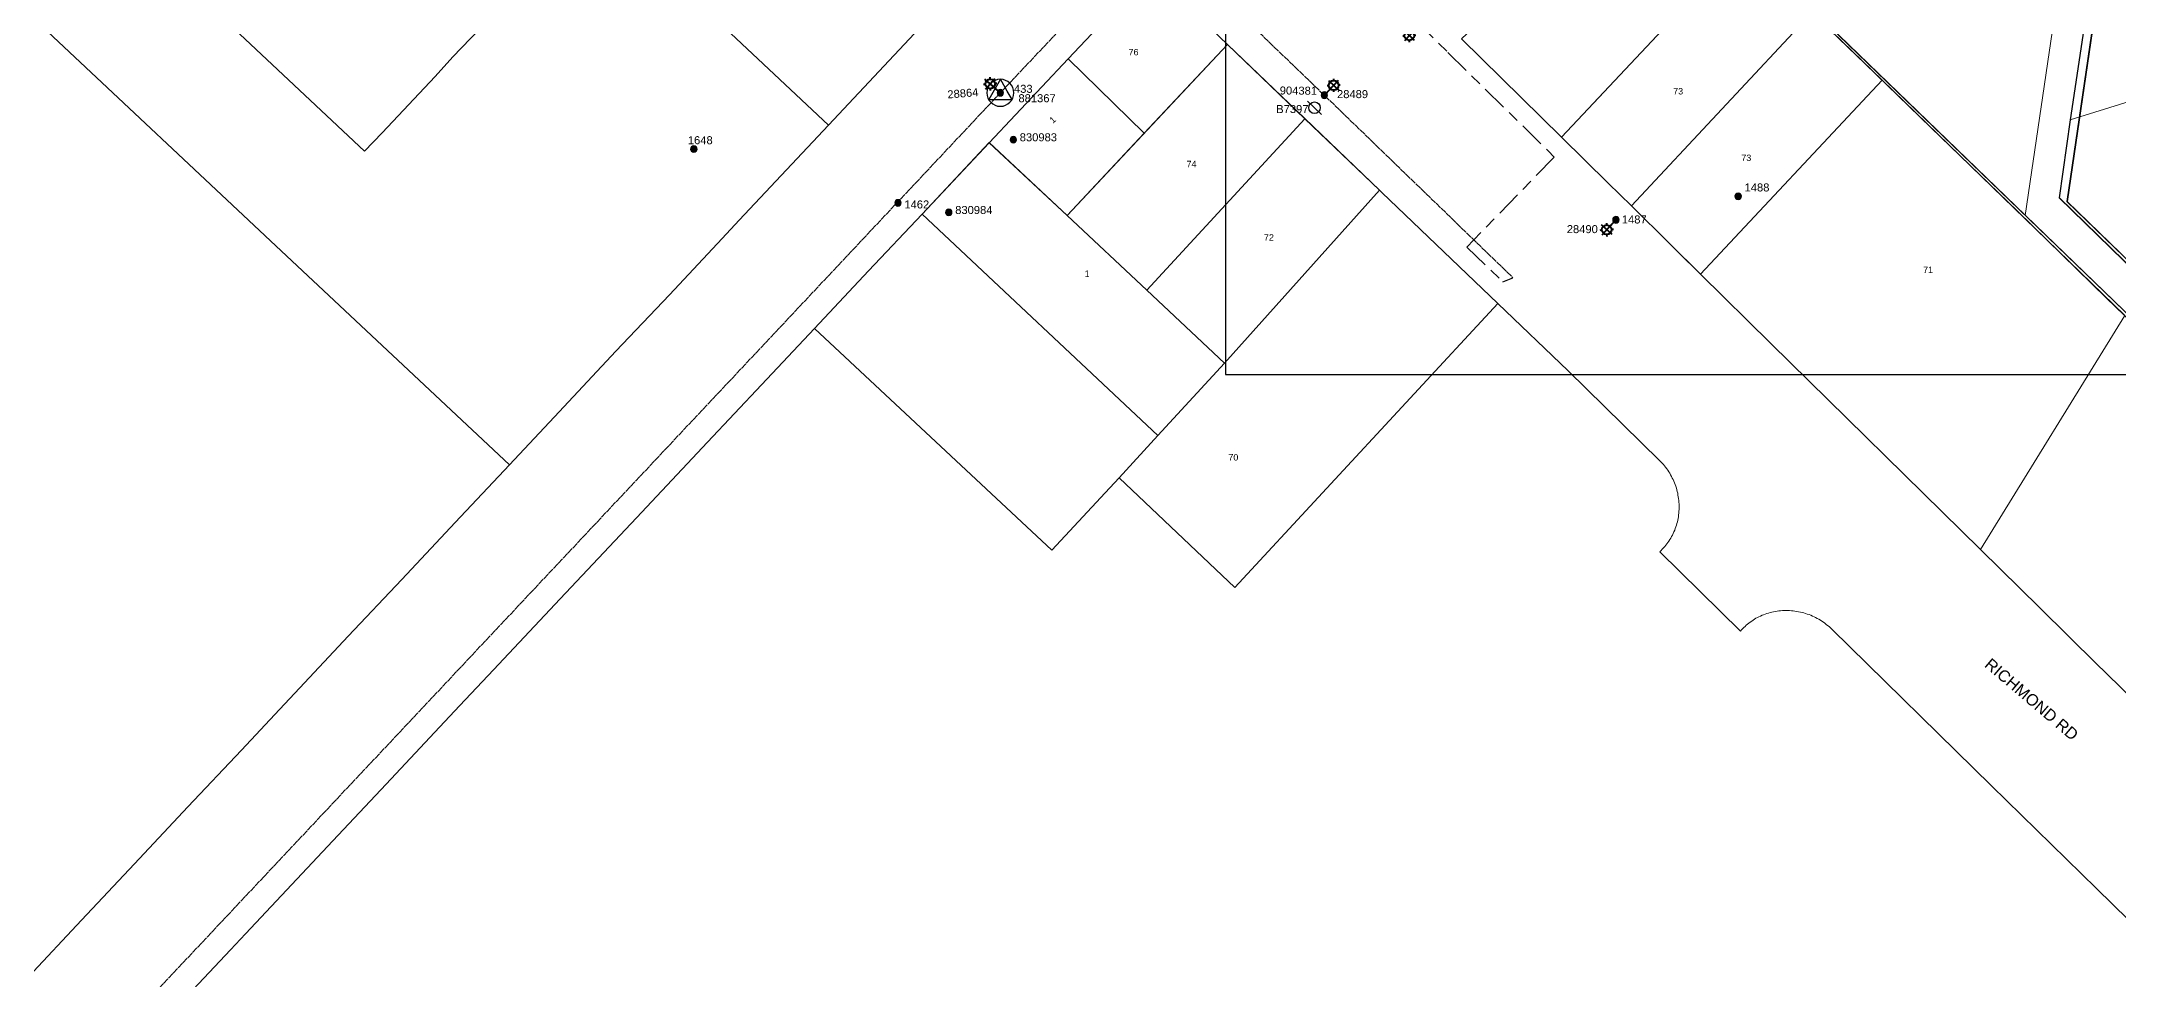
# Model space of a CAD drawing. Header units: metres. Extents: x 305195 to 309187, y 6261447 to 6263623.
# Drawn here: x 305412.5 to 305737, y 6261980.2 to 6262126.8 of the extents above; entities that cross this region are included whole.
import ezdxf
from ezdxf.enums import TextEntityAlignment as Align

# ---------------------------------------------------------------- set-up
doc = ezdxf.new("R2010")
doc.units = ezdxf.units.M
doc.linetypes.add('Cable Exist OH', pattern=[1, 1, 0])
doc.linetypes.add('Cable Exist UG', pattern=[8.2, 4, -1.2, 1.8, -1.2])
doc.layers.get('0').update_dxf_attribs({"color": 6})
for name, color, linetype, lineweight in [('Cadastre Buildings_SP_EXT', 9, 'Continuous', 5), ('Cadastre Land Parcels_SP_EXT', 9, 'Continuous', 5), ('Cadastre Roads_SP_EXT', 9, 'Continuous', 5)]:
    doc.layers.add(name, color=color, linetype=linetype, lineweight=lineweight)
for name, color, linetype in [('Equip_SP_HV_EXT', 7, 'Continuous'), ('Equip_SP_SL_EXT', 7, 'Continuous'), ('Mains_HV_EXT', 7, 'Continuous'), ('st_new', 9, 'Continuous'), ('Sub_SP_TR_HV_LV_EXT', 7, 'Continuous'), ('SupportsOH_SP_TR_HV_LV_SL_EXT', 7, 'Continuous')]:
    doc.layers.add(name, color=color, linetype=linetype)
doc.styles.add('HVSW_LABEL', font='arial.ttf')
doc.styles.add('iecARIAL', font='arial.ttf', dxfattribs={"height": 2})
doc.styles.add('POLE_LABEL', font='arial.ttf')
doc.styles.get("Standard").update_dxf_attribs({"font": 'arial.ttf'})

# ---------------------------------------------------------------- blocks, each defined once
blk = doc.blocks.new('SUB_POLE_EXT')
blk.add_line((2.16, 0.48), (2.16, 0.48, 0))
blk.add_lwpolyline([(-4.22, 0, 1), (4.22, 0, 1)], format="xyb", close=True)
blk.add_lwpolyline([(2.14, 0.52), (0, 4.22), (-3.66, -2.11), (3.66, -2.11)], close=True)
for tag, height, flags, p in [('STREET_CODE', 0.2, 9, (1.5, 0)), ('ASSET_NUM', 2.5, 8, (2, 2)), ('CONSTRUCTED_VOLTAGE', 0.2, 9, (1.5, -0.2)), ('OPERATING_VOLTAGE', 0.2, 9, (1.5, -0.6)), ('OPERATED_BY', 0.2, 9, (1.5, -0.8)), ('ORIENTATION', 0.2, 9, (1.5, -1.2)), ('OWNED_BY', 0.2, 9, (1.5, -1.4)), ('SECONDARY_VOLTAGE', 0.2, 9, (1.5, -1.6)), ('STATE', 0.2, 9, (1.5, -1.8)), ('SUBSTATION_TYPE', 0.2, 9, (1.5, -2)), ('STREETNAME', 0.2, 9, (1.5, -2.8)), ('SUBURB', 0.2, 9, (1.5, -3)), ('Z', 0.2, 1, (1.5, -3.4)), ('NO_PHASES', 0.2, 9, (1.5, -0.4)), ('MAINTAINED_BY', 0.2, 9, (1.5, -1)), ('USAGE', 0.2, 9, (1.5, -2.2)), ('LEGEND', 0.2, 9, (1.5, -2.4)), ('LOCATION', 0.2, 9, (1.5, -2.6)), ('NOTES', 0.2, 9, (1.5, -3.2))]:
    blk.add_attdef(tag, text='', height=height, dxfattribs=dict(flags=flags)).set_placement(p, align=Align.MIDDLE_LEFT)
blk = doc.blocks.new('SL_LANTERN_EXT')
at = {"lineweight": 40}
for p, q in [((-2.25, 4.22), (2.25, 4.22)), ((-1.46, 5.68), (-1.06, 5.28)), ((-1.46, 2.76), (-1.06, 3.16)), ((0, 1.97), (0, 6.47)), ((0, 0), (0, 2.72)), ((1.46, 5.68), (1.06, 5.28)), ((1.46, 2.76), (1.06, 3.16))]:
    blk.add_line(p, q, dxfattribs=at)
blk.add_circle((0, 4.22), 1.5, dxfattribs=at)
at = {"style": 'iecARIAL', "flags": 8}
blk.add_attdef('ASSET_NUM', (1.5, 1.5), '', height=2.5, dxfattribs=at)
for tag, p, height, flags in [('OPERATING_VOLTAGE', (0.98, -1.65), 0.2, 9), ('ORIENTATION', (0.98, -1.85), 0.2, 9), ('OWNED_BY', (0.98, -2.05), 0.2, 9), ('STATE', (0.98, -2.25), 0.2, 9), ('CONSTRUCTED_VOLTAGE', (0.98, -0.65), 0.2, 9), ('CONTROL_TYPE', (0.98, -0.85), 0.2, 9), ('LANTERN_PURPOSE', (0.98, -1.05), 0.2, 9), ('LANTERN_TYPE', (0.98, -1.25), 0.2, 9), ('NO_PHASES', (0.98, -1.45), 0.2, 9), ('USAGE', (0.98, -2.45), 0.2, 9), ('CEXIST', (0.98, -2.65), 0.2, 9), ('CNEW', (0.98, -2.85), 0.2, 9), ('CNUMBER', (0.98, -3.05), 0.2, 9), ('CREMOVE', (0.98, -3.25), 0.2, 9), ('CREPLACE', (0.98, -3.45), 0.2, 9), ('LKINGHEIGHT', (0.98, -3.65), 0.2, 9), ('LBRACKET', (0.98, -3.85), 0.2, 9), ('LBRACKETVOCAB', (0.98, -4.05), 0.2, 9), ('LCATEGORY', (0.98, -4.25), 0.2, 9), ('LCHARGE1', (0.98, -4.45), 0.2, 9), ('LCHARGE1PERCENT', (0.98, -4.65), 0.2, 9), ('LCHARGE2', (0.98, -4.85), 0.2, 9), ('LCHARGE2PERCENT', (0.98, -5.05), 0.2, 9), ('LCHARGE3', (0.98, -5.25), 0.2, 9), ('LCHARGE3PERCENT', (0.98, -5.45), 0.2, 9), ('LEXIST', (0.98, -5.65), 0.2, 9), ('LLAMP', (0.98, -5.85), 0.2, 9), ('LLAMPVOCAB', (0.98, -6.05), 0.2, 9), ('LMAST', (0.98, -6.25), 0.2, 9), ('LMASTVOCAB', (0.98, -6.45), 0.2, 9), ('LNEW', (0.98, -6.65), 0.2, 9), ('LNUMBER', (2.18, -3.25), 2.5, 8), ('STREETNAME', (0.98, -9.25), 0.2, 9), ('SUBURB', (0.98, -9.45), 0.2, 1), ('LANTNUMBER', (0.98, -6.85), 0.2, 9), ('LOUTREACH', (0.98, -7.25), 0.2, 9), ('LOUTREACHVOCAB', (0.98, -7.45), 0.2, 9), ('LRATECODE', (0.98, -7.65), 0.2, 9), ('LREMOVE', (0.98, -7.85), 0.2, 9), ('LREPLACE', (0.98, -8.05), 0.2, 9), ('LTYPE', (0.98, -8.25), 0.2, 9), ('LTYPEVOCAB', (0.98, -8.45), 0.2, 9), ('LEGEND', (0.98, -8.65), 0.2, 9), ('LOCATION', (0.98, -8.85), 0.2, 9), ('NOTES', (0.98, -9.05), 0.2, 9)]:
    blk.add_attdef(tag, p, '', height=height, dxfattribs=dict(flags=flags))
blk = doc.blocks.new('POLE_EXT')
blk.add_hatch(color=256).paths.add_polyline_path([(-1, 0, 1), (1, 0, 1)])
blk.add_lwpolyline([(-1, 0, 1), (1, 0, 1)], format="xyb", close=True)
for tag, height, flags, p in [('pNumber', 2.5, 8, (-17.84, 2.07)), ('OWNED_BY', 0.2, 9, (1.35, -0.4)), ('SPECIAL_USE', 0.2, 9, (1.35, -0.8)), ('STATE', 0.2, 9, (1.35, -1)), ('cLV', 0.2, 9, (1.35, -1.4)), ('hDepth', 0.2, 9, (1.35, -1.6)), ('hDia', 0.2, 9, (1.35, -1.8)), ('cHV', 0.2, 9, (1.35, -2)), ('cLinedev', 0.2, 9, (1.35, -3.4)), ('pExisting', 0.2, 9, (1.35, -3.8)), ('pFooting', 0.2, 9, (1.35, -4.4)), ('pNew', 0.2, 9, (1.35, -4.6)), ('pRelocate', 0.2, 9, (1.35, -5)), ('pRemove', 0.2, 9, (1.35, -5.2)), ('pReplace', 0.2, 9, (1.35, -5.4)), ('pStay', 0.2, 9, (1.35, -5.6)), ('pType', 0.2, 9, (1.35, -5.8)), ('cspan', 0.2, 9, (1.35, -6)), ('STREETNAME', 0.2, 9, (1.35, -6.2)), ('SUBURB', 0.2, 9, (1.35, -6.4)), ('PARENT', 0.2, 9, (1.35, -0.6)), ('USAGE', 0.2, 9, (1.35, -1.2)), ('LBRACKET', 0.2, 9, (1.35, -2.2)), ('LExisting', 0.2, 9, (1.35, -2.4)), ('LANTNUMBER', 0.2, 9, (1.35, -2.6)), ('LOther', 0.2, 9, (1.35, -2.8)), ('LRemove', 0.2, 9, (1.35, -3)), ('LEGEND', 0.2, 9, (1.35, -3.2)), ('LOCATION', 0.2, 9, (1.35, -3.6)), ('PFNUMBER', 0.2, 9, (1.35, -4)), ('NEWPFNUMBER', 0.2, 9, (1.35, -4.2)), ('OPERATED_BY', 0.2, 9, (1.36, -7.01)), ('NOTES', 0.2, 9, (1.35, -6.6)), ('MAINTAINED_BY', 0.2, 9, (1.36, -6.81))]:
    blk.add_attdef(tag, text='', height=height, dxfattribs=dict(flags=flags)).set_placement(p, align=Align.MIDDLE_LEFT)
at = {"style": 'POLE_LABEL'}
for tag, height, flags, p in [('STRUCTURE_PLANT_NUMBER', 0.2, 9, (1.35, 0.03)), ('ASSET_NUM', 2.5, 8, (2, 2)), ('STREET_CODE', 0.2, 9, (1.35, -0.2))]:
    blk.add_attdef(tag, text='', height=height, dxfattribs=dict(at, flags=flags)).set_placement(p, align=Align.MIDDLE_LEFT)
at = {"flags": 1}
blk.add_attdef('Z', (1.35, -7.33), '', height=0.2, dxfattribs=at)
blk = doc.blocks.new('HV_ABS_CLOSED_EXT')
blk.add_line((-3, 6.87), (3, 6.87))
blk.add_circle((0, 6.87), 1.8)
at = {"flags": 1}
blk.add_attdef('Z', (0, 0), '', height=0.2, dxfattribs=at)
at = {"style": 'HVSW_LABEL'}
for tag, height, flags, p in [('ASSET_NUM', 3.5, 8, (2, 2)), ('STREET_CODE', 0.2, 9, (0, -0.2))]:
    blk.add_attdef(tag, text='', height=height, dxfattribs=dict(at, flags=flags)).set_placement(p, align=Align.MIDDLE_LEFT)
at = {"flags": 9}
for tag, p in [('ACTUAL_STATUS', (0, -0.4)), ('CONSTRUCTED_VOLTAGE', (0, -0.6)), ('OPERATING_VOLTAGE', (0, -1)), ('ORIENTATION', (0, -1.2)), ('OWNED_BY', (0, -1.4)), ('STATE', (0, -1.6)), ('SWITCH_TYPE', (0, -1.8)), ('STREETNAME', (0, -2.6)), ('SUBURB', (0, -2.8)), ('NO_PHASES', (0, -0.8)), ('USAGE', (0, -2)), ('LEGEND', (0, -2.2)), ('LOCATION', (0, -2.4)), ('NOTES', (0, -3))]:
    blk.add_attdef(tag, text='', height=0.2, dxfattribs=at).set_placement(p, align=Align.MIDDLE_LEFT)
blk = doc.blocks.new('ST4_NEW')
at = {"layer": 'st_new', "color": 251, "lineweight": 0}
for p, q in [((366.39, -354.28), (235.83, -228.03)), ((312.49, -253.72), (306.26, -296.14)), ((312.74, -293.95), (317.11, -264.2)), ((369.68, -349.01), (312.74, -293.95))]:
    blk.add_line(p, q, dxfattribs=at)
blk = doc.blocks.new('STAGE13_NEW')
at = {"layer": 'st_new', "color": 7}
for p, q in [((-21.99, 129.38), (4.98, 125.42)), ((3.52, 115.48), (4.98, 125.42)), ((4.98, 125.42), (10.63, 124.59)), ((12.12, 124.37), (6.57, 86.59)), ((10.63, 124.59), (12.12, 124.37)), ((-2.61, 118.41), (-24.75, 121.67)), ((-2.9, 116.43), (-2.61, 118.41)), ((-27.7, 114.02), (-7.17, 111)), ((3.52, 115.48), (-2.9, 116.43)), ((-2.9, 116.43), (2.52, 115.63)), ((2.52, 115.63), (1.5, 108.71)), ((2.52, 115.63), (3.52, 115.48)), ((-7.17, 111), (-7.32, 110)), ((1.5, 108.71), (-7.32, 110)), ((-7.32, 110), (-0.9, 109.06)), ((-1.91, 102.14), (-0.9, 109.06)), ((-0.9, 109.06), (1.5, 108.71)), ((-1.91, 102.14), (-30.83, 106.39)), ((-30.83, 106.39), (-2.9, 102.29)), ((-33.25, 100.79), (-27.39, 97.8)), ((-4.07, 94.37), (-2.9, 102.29)), ((-2.9, 102.29), (-1.91, 102.14)), ((-27.39, 97.8), (-4.07, 94.37)), ((-31.01, 92.24), (-35.99, 94.78)), ((-37.16, 92.29), (-32.26, 89.79)), ((-32.26, 89.79), (-31.01, 92.24)), ((-31.01, 92.24), (-20.11, 86.67)), ((-12.63, 89.41), (-18.39, 50.21)), ((-14.06, 79.7), (-12.63, 89.41)), ((6.57, 86.59), (-12.63, 89.41)), ((-21.44, 77.57), (-20.11, 86.67)), ((6.57, 86.59), (-3.35, 19.13)), ((6.57, 86.59), (5.14, 76.88)), ((-27.67, 75.94), (-41.68, 83.1)), ((-15.48, 69.99), (-14.06, 79.7)), ((-14.06, 79.7), (5.14, 76.88)), ((-27.67, 75.94), (-27.62, 76.04)), ((-25.5, 74.96), (-27.62, 76.04)), ((-25.55, 74.86), (-25.5, 74.96)), ((-23.39, 73.75), (-25.55, 74.86)), ((-25.55, 74.86), (-22.12, 73.1)), ((-23.39, 73.75), (-21.44, 77.57)), ((5.14, 76.88), (3.71, 67.17)), ((-26.33, 61.45), (-47.44, 72.23)), ((-24.48, 68.47), (-22.12, 73.1)), ((-22.12, 73.1), (-23.39, 73.75)), ((-24.48, 68.47), (-23.1, 67.77)), ((-16.91, 60.28), (-15.48, 69.99)), ((-15.48, 69.99), (3.71, 67.17)), ((-33.22, 54.46), (-51.39, 65.28)), ((-27.08, 59.97), (-23.1, 67.77)), ((-23.1, 67.77), (-26.33, 61.45)), ((3.71, 67.17), (-0.57, 38.04)), ((-26.33, 61.45), (-27.08, 59.97)), ((-23.62, 57.91), (-27.08, 59.97)), ((-18.34, 50.57), (-16.91, 60.28)), ((2.28, 57.46), (-16.91, 60.28)), ((-31.01, 43.84), (-55.48, 58.4)), ((-55.48, 58.4), (-30.5, 43.53)), ((-23.62, 57.91), (-27.32, 51.68)), ((-33.22, 54.46), (-32.95, 54.91)), ((-27.81, 51.84), (-32.95, 54.91)), ((-27.75, 51.94), (-27.81, 51.84)), ((-27.32, 51.68), (-27.75, 51.94)), ((-27.75, 51.94), (-26.6, 51.25)), ((-61.04, 49.59), (-38.81, 34.67)), ((-31.01, 43.84), (-26.6, 51.25)), ((-18.39, 50.21), (-29.85, 27.9)), ((-26.6, 51.25), (-27.32, 51.68)), ((-22.95, 41.33), (-18.39, 50.21)), ((-18.39, 50.21), (-18.34, 50.57)), ((-18.34, 50.57), (0.86, 47.75)), ((-42.32, 27.99), (-65.2, 43.35)), ((-35.3, 35.46), (-30.5, 43.53)), ((-30.5, 43.53), (-31.01, 43.84)), ((-27.05, 33.34), (-22.95, 41.33)), ((-0.57, 38.04), (-22.95, 41.33)), ((-0.57, 38.04), (-1.81, 29.63)), ((-38.81, 34.67), (-35.3, 35.46)), ((-29.85, 27.9), (-27.05, 33.34)), ((-27.05, 33.34), (-1.81, 29.63)), ((-80.85, 21.67), (-73.1, 32.19)), ((-1.81, 29.63), (-3.35, 19.13)), ((-42.32, 27.99), (-41.7, 24.45)), ((-29.85, 27.9), (-23.47, 22.08)), ((-46.12, 18.44), (-41.7, 24.45)), ((-99.26, -3.32), (-80.85, 21.67)), ((-80.85, 21.67), (-7.27, -49.48)), ((-57.5, -0.92), (-80.85, 21.67)), ((-23.47, 22.08), (-3.35, 19.13)), ((-49.71, 12.54), (-45.64, 18.08)), ((-46.12, 18.44), (-45.64, 18.08)), ((-36.95, 17.74), (-38.28, 8.67)), ((-36.22, 18.74), (-36.95, 17.74)), ((-32.46, 18.51), (-35.65, 18.98)), ((-32.46, 18.51), (-29.91, 16.18)), ((-1.44, -9.78), (-32.46, 18.51)), ((-3.35, 19.13), (-3.81, 15.97)), ((-29.91, 16.18), (-35.54, -22.15)), ((-29.91, 16.18), (-24.12, 10.9)), ((-3.81, 15.97), (0, 0)), ((-57.5, -0.92), (-48.34, 11.53)), ((-49.71, 12.54), (-48.34, 11.53)), ((-29.79, -27.71), (-24.12, 10.9)), ((-24.12, 10.9), (-19.38, 6.58)), ((-50.39, -7.8), (-38.28, 8.67)), ((-25.09, -32.26), (-19.38, 6.58)), ((-19.38, 6.58), (-14.64, 2.26)), ((-20.38, -36.8), (-14.64, 2.26)), ((-14.64, 2.26), (-8.85, -3.02)), ((0, 0), (-1.44, -9.78)), ((-50.39, -7.8), (-57.5, -0.92)), ((-14.63, -42.37), (-8.85, -3.02)), ((-8.85, -3.02), (-1.44, -9.78)), ((-104.48, -10.1), (-103.78, -9.22)), ((-35.54, -22.15), (-50.39, -7.8)), ((-1.44, -9.78), (-7.41, -50.4)), ((-1.44, -9.78), (-7.27, -49.48)), ((-29.79, -27.71), (-35.54, -22.15)), ((-25.09, -32.26), (-29.79, -27.71)), ((-91.17, -30.71), (-92.75, -35.27)), ((39.43, -157.01), (-91.17, -30.71)), ((-20.38, -36.8), (-25.09, -32.26)), ((-92.75, -35.27), (-101.44, -37.62)), ((-101.44, -37.62), (-111.51, -50.12)), ((-14.63, -42.37), (-20.38, -36.8)), ((-7.27, -49.48), (-14.63, -42.37)), ((-124.05, -49.84), (-127.86, -53.72)), ((-125.95, -55.69), (-122.09, -51.77)), ((-122.09, -51.77), (-124.05, -49.84)), ((-111.51, -50.12), (-122.42, -59.16)), ((-7.27, -49.48), (-14.21, -96.66)), ((-125.95, -55.69), (-126.99, -54.67)), ((-122.42, -59.16), (-126.99, -54.67)), ((-14.21, -96.66), (42.75, -151.74)), ((44.27, -152.01), (39.43, -157.01)), ((42.75, -151.74), (44.27, -152.01))]:
    blk.add_line(p, q, dxfattribs=at)
for centre, radius, start, end in [((-367.36, 248.99), 365.5, 323.6191, 340.9099), ((-35.73, 18.38), 0.6, 81.6387, 143.6797), ((-263.1, 117.39), 203.5, 321.5256, 323.6191), ((-426.64, 245.92), 411.5, 316.6673, 321.5257), ((-117.86, -45.4), 13.01, 136.6673, 225.4532)]:
    blk.add_arc(centre, radius, start, end, dxfattribs=at)
blk = doc.blocks.new('PLAN_NEW')
at = {"layer": 'st_new', "lineweight": 0}
blk.add_blockref('ST4_NEW', (-232.08, -1017.59), dxfattribs=at)
at = {"layer": 'st_new', "linetype": 'Continuous'}
blk.add_blockref('STAGE13_NEW', (94.91, -1214.91), dxfattribs=at)

msp = doc.modelspace()

# ---------------------------------------------------------------- linework, layer by layer
at = {"layer": 'Cadastre Buildings_SP_EXT', "linetype": 'Continuous'}
for points in [[(305465.72, 6262112.5), (305473.99, 6262121.31), (305476.75, 6262124.35), (305482.33, 6262130.15), (305490.71, 6262139.1), (305454.23, 6262173.45), (305440.34, 6262158.67), (305426.49, 6262143.91), (305462.97, 6262109.65), (305465.72, 6262112.5)], [(305499, 6262147.92), (305490.71, 6262139.1), (305482.33, 6262130.15), (305476.75, 6262124.35), (305473.99, 6262121.31), (305465.72, 6262112.5), (305462.97, 6262109.64), (305426.49, 6262143.91), (305412.58, 6262129.11), (305449.12, 6262094.86), (305485.62, 6262060.66), (305493.37, 6262068.91), (305502.25, 6262078.39), (305510.59, 6262087.22), (305518.83, 6262096.01), (305521.52, 6262098.86), (305535.45, 6262113.68), (305517.62, 6262130.44), (305507.89, 6262139.57)]]:
    msp.add_lwpolyline(points, dxfattribs=at)
at = {"layer": 'Cadastre Land Parcels_SP_EXT', "linetype": 'Continuous'}
for points in [[(305741.86, 6262088.63), (305727.78, 6262102.36), (305729.53, 6262114.52), (305733.65, 6262142.35), (305736.38, 6262160.75), (305739, 6262178.71)], [(305741.86, 6262088.63), (305727.78, 6262102.37), (305729.53, 6262114.52), (305733.65, 6262142.35), (305736.38, 6262160.75), (305739, 6262178.71)], [(305650.2, 6262168.83), (305650.82, 6262168.24), (305653.71, 6262165.44), (305661.65, 6262157.78), (305675.51, 6262144.43), (305686.47, 6262133.87), (305697.43, 6262123.28), (305707.71, 6262113.31), (305721.24, 6262100.24), (305735.15, 6262086.68), (305743.5, 6262078.59)], [(305649.98, 6262111.82), (305678.14, 6262141.83), (305664.26, 6262155.27), (305634.33, 6262127.21), (305649.98, 6262111.82)], [(305532.22, 6262146.73), (305517.62, 6262130.44), (305535.45, 6262113.68), (305550.48, 6262129.67)], [(305660.9, 6262101.08), (305689.13, 6262131.3), (305678.18, 6262141.86), (305649.98, 6262111.82), (305657.26, 6262104.66), (305660.9, 6262101.08)], [(305763.82, 6262138), (305733.6, 6262142.36), (305729.47, 6262114.52), (305761.78, 6262124.57), (305763.76, 6262138)], [(305597.79, 6262126.31), (305588.97, 6262134.78), (305582.99, 6262134.81), (305572.9, 6262124.07), (305584.77, 6262112.43), (305597.79, 6262126.31)], [(305686.47, 6262133.87), (305697.43, 6262123.28), (305707.71, 6262113.31), (305721.24, 6262100.24), (305735.15, 6262086.68), (305743.5, 6262078.59)], [(305700.09, 6262120.71), (305689.13, 6262131.3), (305660.9, 6262101.08), (305666.9, 6262095.16), (305671.68, 6262090.45), (305700.09, 6262120.71)], [(305572.9, 6262124.07), (305560.57, 6262110.96), (305572.73, 6262099.58), (305584.77, 6262112.43)], [(305609.89, 6262114.71), (305597.79, 6262126.31), (305572.73, 6262099.58), (305585.17, 6262087.92), (305609.89, 6262114.71)], [(305729.47, 6262114.52), (305727.72, 6262102.37), (305741.8, 6262088.64), (305769.61, 6262116.98), (305761.78, 6262124.57)], [(305738, 6262083.95), (305724.08, 6262097.47), (305710.49, 6262110.62), (305700.09, 6262120.71), (305671.68, 6262090.45), (305682.69, 6262079.59), (305715.43, 6262047.42), (305738, 6262083.95)], [(305585.17, 6262087.92), (305597.35, 6262076.51), (305621.54, 6262103.54), (305609.89, 6262114.71)], [(305572.73, 6262099.58), (305560.57, 6262110.97), (305550.09, 6262099.81), (305586.92, 6262065.2), (305597.35, 6262076.51)], [(305586.92, 6262065.2), (305580.86, 6262058.63), (305598.93, 6262041.45), (305640.04, 6262085.82), (305621.91, 6262103.18), (305621.54, 6262103.54)], [(305578.69, 6262056.28), (305580.86, 6262058.63), (305586.92, 6262065.2), (305550.09, 6262099.81), (305541.71, 6262090.92), (305533.26, 6262081.93), (305570.37, 6262047.33), (305578.69, 6262056.28)]]:
    msp.add_lwpolyline(points, dxfattribs=at)
at = {"layer": 'Cadastre Roads_SP_EXT', "linetype": 'Continuous'}
for points in [[(305427.8, 6261969.77), (305442, 6261984.88), (305444.36, 6261987.38), (305457.99, 6262001.88), (305466.32, 6262010.75), (305474.69, 6262019.64), (305477.87, 6262023.02), (305483.12, 6262028.61), (305493.54, 6262039.7), (305505.45, 6262052.36), (305516.55, 6262064.17), (305525, 6262073.14), (305533.26, 6262081.93), (305541.71, 6262090.92), (305550.09, 6262099.81), (305560.57, 6262110.96), (305572.9, 6262124.07), (305582.99, 6262134.81)], [(305588.97, 6262134.78), (305597.79, 6262126.31), (305609.89, 6262114.72), (305621.54, 6262103.54), (305621.91, 6262103.18), (305640.04, 6262085.82), (305651.02, 6262075.3), (305665.31, 6262061.31), (305665.51, 6262061.11), (305665.7, 6262060.9), (305665.89, 6262060.69), (305666.07, 6262060.48), (305666.24, 6262060.25), (305666.41, 6262060.03), (305666.58, 6262059.8), (305666.73, 6262059.56), (305666.88, 6262059.32), (305667.03, 6262059.08), (305667.16, 6262058.83), (305667.29, 6262058.58), (305667.41, 6262058.33), (305667.53, 6262058.07), (305667.64, 6262057.81), (305667.74, 6262057.55), (305667.83, 6262057.28), (305667.92, 6262057.01), (305667.99, 6262056.74), (305668.07, 6262056.47), (305668.13, 6262056.19), (305668.18, 6262055.91), (305668.23, 6262055.64), (305668.27, 6262055.36), (305668.3, 6262055.08), (305668.33, 6262054.79), (305668.34, 6262054.51), (305668.35, 6262054.23), (305668.35, 6262053.95), (305668.35, 6262053.67), (305668.33, 6262053.38), (305668.31, 6262053.1), (305668.28, 6262052.82), (305668.24, 6262052.54), (305668.19, 6262052.26), (305668.14, 6262051.99), (305668.08, 6262051.72), (305668.01, 6262051.45), (305667.93, 6262051.19), (305667.85, 6262050.93), (305667.76, 6262050.67), (305667.66, 6262050.42), (305667.55, 6262050.16), (305667.44, 6262049.92), (305667.32, 6262049.67), (305667.19, 6262049.43), (305667.05, 6262049.19), (305666.91, 6262048.96), (305666.76, 6262048.73), (305666.61, 6262048.5), (305666.44, 6262048.28), (305666.27, 6262048.07), (305666.1, 6262047.86), (305665.91, 6262047.65), (305665.73, 6262047.45), (305665.53, 6262047.26), (305665.33, 6262047.07), (305677.93, 6262034.64), (305678.1, 6262034.84), (305678.28, 6262035.03), (305678.47, 6262035.22), (305678.66, 6262035.4), (305678.85, 6262035.58), (305679.05, 6262035.75), (305679.26, 6262035.92), (305679.47, 6262036.08), (305679.69, 6262036.23), (305679.91, 6262036.38), (305680.13, 6262036.52), (305680.36, 6262036.66), (305680.59, 6262036.78), (305680.83, 6262036.91), (305681.07, 6262037.02), (305681.31, 6262037.13), (305681.55, 6262037.23), (305681.8, 6262037.32), (305682.05, 6262037.4), (305682.3, 6262037.48), (305682.56, 6262037.55), (305682.82, 6262037.62), (305683.09, 6262037.68), (305683.37, 6262037.73), (305683.65, 6262037.77), (305683.93, 6262037.81), (305684.21, 6262037.84), (305684.49, 6262037.86), (305684.77, 6262037.87), (305685.05, 6262037.88), (305685.34, 6262037.87), (305685.62, 6262037.86), (305685.9, 6262037.84), (305686.18, 6262037.82), (305686.46, 6262037.78), (305686.74, 6262037.74), (305687.02, 6262037.69), (305687.3, 6262037.64), (305687.57, 6262037.57), (305687.84, 6262037.5), (305688.11, 6262037.42), (305688.38, 6262037.33), (305688.65, 6262037.24), (305688.91, 6262037.13), (305689.17, 6262037.02), (305689.43, 6262036.91), (305689.68, 6262036.78), (305689.93, 6262036.65), (305690.18, 6262036.51), (305690.42, 6262036.37), (305690.66, 6262036.22), (305690.89, 6262036.06), (305691.12, 6262035.89), (305691.35, 6262035.72), (305691.56, 6262035.55), (305691.78, 6262035.36), (305691.99, 6262035.18), (305692.19, 6262034.98), (305717.18, 6262010.51), (305733.59, 6261994.44), (305828.59, 6261901.42)], [(305550.48, 6262129.67), (305535.45, 6262113.68), (305521.52, 6262098.86), (305518.83, 6262096.01), (305510.59, 6262087.22), (305502.25, 6262078.39), (305493.37, 6262068.9), (305485.62, 6262060.66), (305477.14, 6262051.64), (305468.77, 6262042.75), (305460.42, 6262033.86), (305452.08, 6262024.98), (305449.69, 6262022.43), (305443.72, 6262016.07), (305435.38, 6262007.22), (305427.01, 6261998.31), (305418.74, 6261989.52), (305410.44, 6261980.66)], [(305715.43, 6262047.42), (305682.69, 6262079.59), (305671.68, 6262090.45), (305668.21, 6262093.87), (305666.91, 6262095.16), (305660.9, 6262101.08), (305657.26, 6262104.66), (305649.98, 6262111.82), (305634.33, 6262127.21)], [(305783.79, 6261980.21), (305766.54, 6261997.17), (305761.55, 6262002.08), (305752.07, 6262011.4), (305742.95, 6262020.37), (305734.93, 6262028.25), (305733.68, 6262029.47), (305724.7, 6262038.31), (305715.43, 6262047.42)]]:
    msp.add_lwpolyline(points, dxfattribs=at)
at = {"layer": 'Defpoints', "color": 2}
msp.add_lwpolyline([(305597.47, 6262074.76), (305773.29, 6262074.76), (305773.29, 6262335.14), (305597.47, 6262335.14)], close=True, dxfattribs=at)
at = {"layer": 'Mains_HV_EXT', "linetype": 'Cable Exist OH'}
for p, q in [((305562.31, 6262118.76), (305581.06, 6262138.6)), ((305591.58, 6262138.91), (305612.98, 6262118.32)), ((305447.28, 6261996.34), (305562.31, 6262118.76)), ((305612.98, 6262118.32), (305642.39, 6262089.87)), ((305383.35, 6261928.34), (305447.28, 6261996.34))]:
    msp.add_line(p, q, dxfattribs=at)
at = {"layer": 'Mains_HV_EXT', "linetype": 'Cable Exist UG'}
for p, q in [((305621.21, 6262135.9), (305632.22, 6262125.07)), ((305632.22, 6262125.07), (305647.88, 6262109.68)), ((305648.82, 6262108.69), (305635.17, 6262094.64)), ((305647.88, 6262109.68), (305648.82, 6262108.69)), ((305635.17, 6262094.64), (305640.81, 6262089.23)), ((305640.81, 6262089.23), (305642.39, 6262089.87))]:
    msp.add_line(p, q, dxfattribs=at)

# ---------------------------------------------------------------- block references
at = {"layer": 'Equip_SP_HV_EXT'}
ref = msp.add_blockref('HV_ABS_CLOSED_EXT', (305613.77, 6262118.9), dxfattribs=dict(at, xscale=0.5, yscale=0.5, zscale=0.5, rotation=136.1118288924876))
ref.add_attrib('ASSET_NUM', 'B7397', dxfattribs={"layer": '0', "height": 1.25, "style": 'HVSW_LABEL'}).set_placement((305610.45, 6262116.22), align=Align.MIDDLE_RIGHT)
at = {"layer": 'Equip_SP_SL_EXT'}
ref = msp.add_blockref('SL_LANTERN_EXT', (305627.65, 6262129.23), dxfattribs=dict(at, xscale=0.5, yscale=0.5, zscale=0.5, rotation=136.5896077150291))
ref.add_attrib('ASSET_NUM', '28949', dxfattribs={"layer": '0', "height": 1.25, "style": 'iecARIAL'}).set_placement((305620.91, 6262129.58), align=Align.MIDDLE_LEFT)
ref = msp.add_blockref('SL_LANTERN_EXT', (305562.31, 6262118.76), dxfattribs=dict(at, xscale=0.5, yscale=0.5, zscale=0.5, rotation=48.78051293172027))
ref.add_attrib('ASSET_NUM', '28864', dxfattribs={"layer": '0', "height": 1.25, "rotation": 4.5265, "style": 'iecARIAL'}).set_placement((305554.03, 6262118.49), align=Align.MIDDLE_LEFT)
ref = msp.add_blockref('SL_LANTERN_EXT', (305612.95, 6262118.38), dxfattribs=dict(at, xscale=0.5, yscale=0.5, zscale=0.5, rotation=317.0340840423117))
ref.add_attrib('ASSET_NUM', '28489', dxfattribs={"layer": '0', "height": 1.25, "style": 'iecARIAL'}).set_placement((305619.76, 6262117.55), align=Align.BOTTOM_RIGHT)
ref = msp.add_blockref('SL_LANTERN_EXT', (305658.48, 6262098.91), dxfattribs=dict(at, xscale=0.5, yscale=0.5, zscale=0.5, rotation=137.2362159627699))
ref.add_attrib('ASSET_NUM', '28490', dxfattribs={"layer": '0', "height": 1.25, "style": 'iecARIAL'}).set_placement((305650.8, 6262096.46), align=Align.BOTTOM_LEFT)
at = {"layer": 'st_new'}
msp.add_blockref('PLAN_NEW', (305648.26, 6263413.34), dxfattribs=at)
at = {"layer": 'Sub_SP_TR_HV_LV_EXT'}
ref = msp.add_blockref('SUB_POLE_EXT', (305562.31, 6262118.76), dxfattribs=dict(at, xscale=0.5, yscale=0.5, zscale=0.5))
ref.add_attrib('ASSET_NUM', '433', dxfattribs={"layer": '0', "height": 1.25}).set_placement((305564.43, 6262119.38), align=Align.MIDDLE_LEFT)
at = {"layer": 'SupportsOH_SP_TR_HV_LV_SL_EXT'}
ref = msp.add_blockref('POLE_EXT', (305562.31, 6262118.76), dxfattribs=dict(at, xscale=0.5, yscale=0.5, zscale=0.5))
ref.add_attrib('ASSET_NUM', '881367', dxfattribs={"layer": '0', "height": 1.25, "style": 'POLE_LABEL'}).set_placement((305565.13, 6262117.91), align=Align.MIDDLE_LEFT)
ref = msp.add_blockref('POLE_EXT', (305612.93, 6262118.39), dxfattribs=dict(at, xscale=0.5, yscale=0.5, zscale=0.5))
ref.add_attrib('ASSET_NUM', '904381', dxfattribs={"layer": '0', "height": 1.25, "rotation": 359.5664, "style": 'POLE_LABEL'}).set_placement((305611.79, 6262119.7), align=Align.TOP_RIGHT)
ref = msp.add_blockref('POLE_EXT', (305514.42, 6262109.97), dxfattribs=dict(at, xscale=0.5, yscale=0.5, zscale=0.5))
ref.add_attrib('ASSET_NUM', '1648', dxfattribs={"layer": '0', "height": 1.25, "style": 'POLE_LABEL'}).set_placement((305515.42, 6262110.35), align=Align.BOTTOM_CENTER)
ref = msp.add_blockref('POLE_EXT', (305564.33, 6262111.43), dxfattribs=dict(at, xscale=0.5, yscale=0.5, zscale=0.5))
ref.add_attrib('ASSET_NUM', '830983', dxfattribs={"layer": '0', "height": 1.25, "style": 'POLE_LABEL'}).set_placement((305565.33, 6262111.81), align=Align.MIDDLE_LEFT)
ref = msp.add_blockref('POLE_EXT', (305677.58, 6262102.59), dxfattribs=dict(at, xscale=0.5, yscale=0.5, zscale=0.5))
ref.add_attrib('ASSET_NUM', '1488', dxfattribs={"layer": '0', "height": 1.25, "style": 'POLE_LABEL'}).set_placement((305678.58, 6262102.97), align=Align.BOTTOM_LEFT)
ref = msp.add_blockref('POLE_EXT', (305546.31, 6262101.56), dxfattribs=dict(at, xscale=0.5, yscale=0.5, zscale=0.5))
ref.add_attrib('ASSET_NUM', '1462', dxfattribs={"layer": '0', "height": 1.25, "style": 'POLE_LABEL'}).set_placement((305547.31, 6262101.94), align=Align.TOP_LEFT)
ref = msp.add_blockref('POLE_EXT', (305554.25, 6262100.08), dxfattribs=dict(at, xscale=0.5, yscale=0.5, zscale=0.5))
ref.add_attrib('ASSET_NUM', '830984', dxfattribs={"layer": '0', "height": 1.25, "style": 'POLE_LABEL'}).set_placement((305555.25, 6262100.45), align=Align.MIDDLE_LEFT)
ref = msp.add_blockref('POLE_EXT', (305658.48, 6262098.91), dxfattribs=dict(at, xscale=0.5, yscale=0.5, zscale=0.5))
ref.add_attrib('ASSET_NUM', '1487', dxfattribs={"layer": '0', "height": 1.25, "style": 'POLE_LABEL'}).set_placement((305659.4, 6262097.97), align=Align.BOTTOM_LEFT)

# ---------------------------------------------------------------- texts
at = {"layer": 'Cadastre Land Parcels_SP_EXT'}
for s, p in [('76', (305582.34, 6262124.61)), ('73', (305667.43, 6262118.5)), ('74', (305591.4, 6262107.13)), ('73', (305678.08, 6262108.1)), ('72', (305603.49, 6262095.67)), ('1', (305575.47, 6262090)), ('71', (305706.48, 6262090.61)), ('70', (305597.93, 6262061.31))]:
    msp.add_text(s, height=1, dxfattribs=at).set_placement(p)
msp.add_text('1', height=1, rotation=40.4503, dxfattribs=at).set_placement((305570.5, 6262113.91))
at = {"layer": 'Cadastre Roads_SP_EXT'}
msp.add_text('RICHMOND RD', height=1.8, rotation=319.5748, dxfattribs=at).set_placement((305715.94, 6262029.21))

doc.saveas('drawing.dxf')
